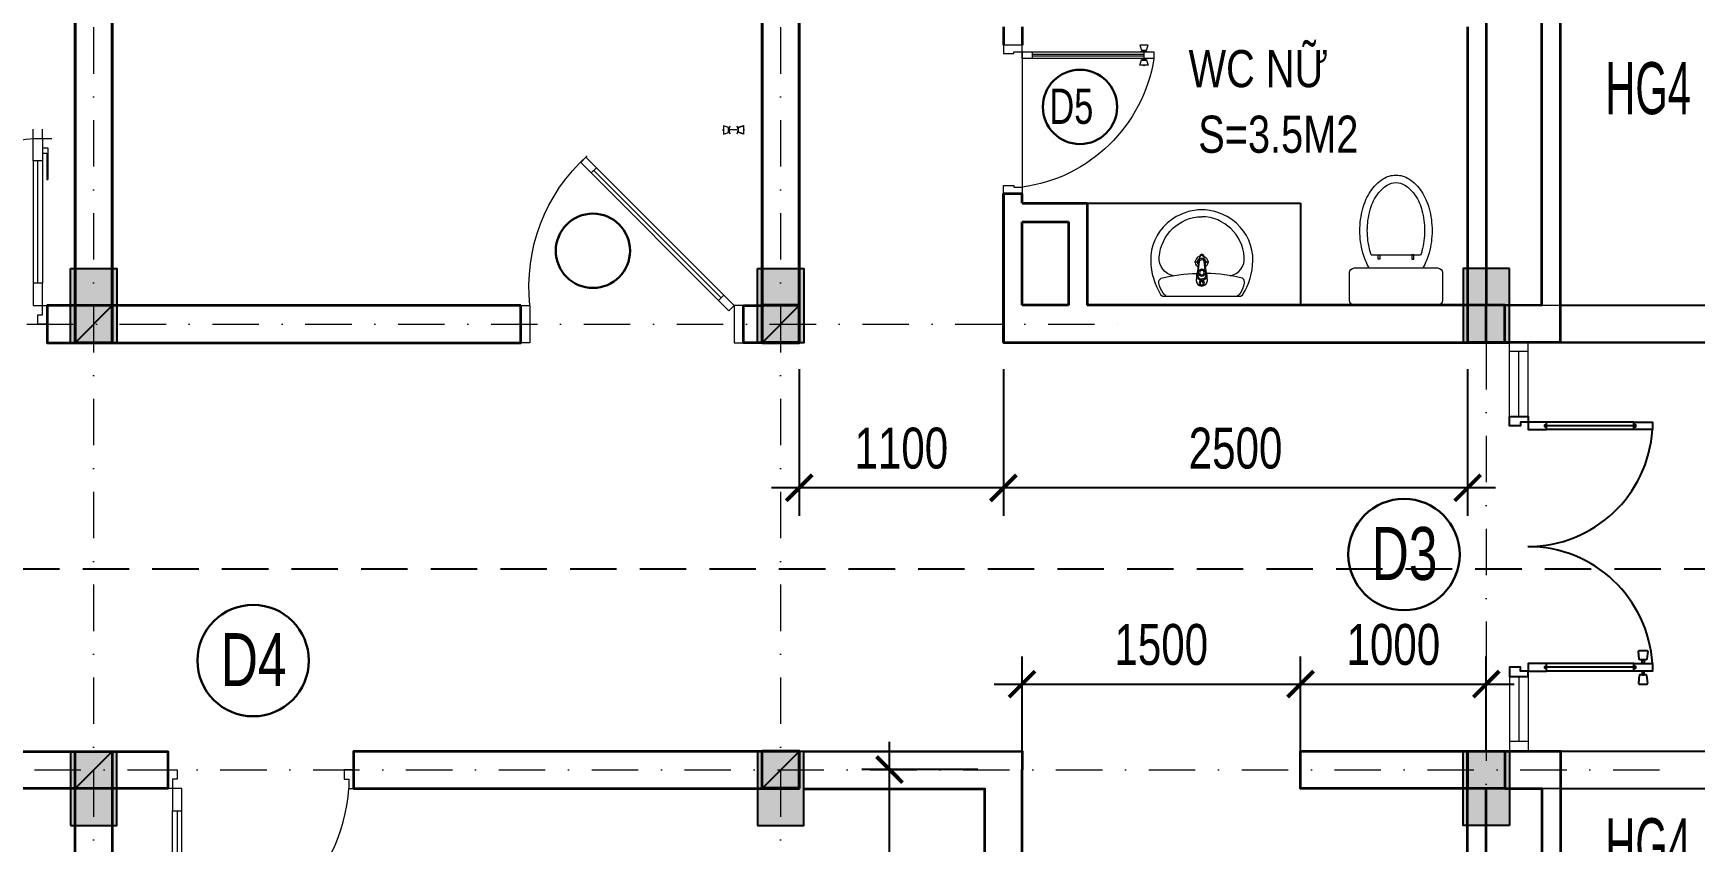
# Model space of a CAD drawing. Header units: millimetres. Extents: x -100655 to 42859, y -1392335 to 17856.
# Drawn here: x 29325 to 38273, y 5013 to 9366 of the extents above; entities that cross this region are included whole.
import ezdxf

# ---------------------------------------------------------------- set-up
doc = ezdxf.new("R2010")
doc.units = ezdxf.units.MM
doc.header["$MEASUREMENT"] = 0
doc.linetypes.add('DASHDOT', pattern=[1, 0.5, -0.25, 0, -0.25])
doc.linetypes.add('HIDDEN', pattern=[0.375, 0.25, -0.125])
for name, color, linetype, lineweight in [('0 LAYER', 7, 'Continuous', 20), ('32-CUA', 32, 'Continuous', 15), ('A-Door', 8, 'Continuous', 13), ('Chu thich-0.25', 21, 'Continuous', 35), ('Hatch Nhat-0.15', 8, 'Continuous', 9), ('kata_dim', 7, 'Continuous', 15), ('NET THAY', 7, 'Continuous', 20), ('NETMANH', 3, 'Continuous', 13), ('S3', 2, 'Continuous', 25), ('S5', 1, 'Continuous', 35), ('TRUC', 65, 'DASHDOT', 9), ('TUONG', 4, 'Continuous', 40), ('Vat lieu', 245, 'Continuous', 9)]:
    doc.layers.add(name, color=color, linetype=linetype, lineweight=lineweight)
for name, color, linetype in [('COT', 1, 'Continuous'), ('CUA-SO', 8, 'Continuous'), ('DA-ANNO-DIMS', 7, 'Continuous'), ('GHICHU', 7, 'Continuous'), ('hat', 7, 'Continuous'), ('Net-02', 8, 'Continuous'), ('NET03', 2, 'Continuous'), ('TBI', 3, 'Continuous')]:
    doc.layers.add(name, color=color, linetype=linetype)
doc.styles.add('CHU KT (APTIMA)', font='', dxfattribs={"width": 0.7})
doc.styles.add('VNI-A', font='', dxfattribs={"width": 0.8})
doc.styles.add('VNI-HELVE', font='', dxfattribs={"height": 200})
doc.styles.add('VNI-Helve-Condense', font='', dxfattribs={"width": 0.9, "height": 220})
doc.styles.get('CHU KT (APTIMA)').set_extended_font_data('VNI-Aptima')
doc.styles.get('VNI-A').set_extended_font_data('VNI-Avo')
doc.styles.get('VNI-HELVE').set_extended_font_data('VNI-Helve-Condense')
doc.styles.get('VNI-Helve-Condense').set_extended_font_data('VNI-Helve-Condense')
doc.dimstyles.new('Copy of D100', dxfattribs={"dimscale": 0, "dimtxt": 220, "dimasz": 140, "dimexe": 150, "dimexo": 0, "dimgap": 100, "dimtad": 1, "dimdec": 0, "dimzin": 0, "dimdsep": 46, "dimtxsty": 'VNI-Helve-Condense', "dimblk": 'ARCHTICK', "dimcen": 0.09, "dimdle": 150, "dimclrd": 35, "dimclre": 35, "dimclrt": 2, "dimadec": 0, "dimazin": 0, "dimtfac": 1, "dimtdec": 0, "dimtix": 1, "dimtmove": 2, "dimatfit": 3, "dimldrblk": 'ARCHTICK', "dimfxl": 1, "dimtolj": 1, "dimtzin": 0, "dimarcsym": 1})

# ---------------------------------------------------------------- blocks, each defined once
blk = doc.blocks.new('d3333')
for points in [[(323382.9, -1485546.7), (324181.9, -1484747.7), (324209.5, -1484776.7), (323411.2, -1485575)], [(323382.9, -1485746.7), (323332.9, -1485746.7), (323332.9, -1485546.7), (323382.9, -1485546.7)], [(324482.9, -1485746.7), (324532.9, -1485746.7), (324532.9, -1485546.7), (324482.9, -1485546.7)]]:
    blk.add_lwpolyline(points, close=True)
at = {"color": 8}
blk.add_lwpolyline([(324139.5, -1484818.4), (323453.7, -1485504.3)], dxfattribs=at)
for points in [[(324153.7, -1484832.5), (324125.4, -1484804.2)], [(323467.8, -1485518.4), (323439.5, -1485490.1)]]:
    blk.add_lwpolyline(points)
blk.add_arc((323544.4, -1485443.4), 944.2, 353.72146, 48.10589)
blk = doc.blocks.new('CuaDi 2c1400')
at = {"layer": 'CUA-SO'}
for p, q in [((30, 670), (30, 200)), ((50, 680), (50, 190)), ((70, 670), (70, 200)), ((1330, 670), (1330, 200)), ((1350, 680), (1350, 190)), ((1370, 670), (1370, 200)), ((0, 0), (0, 100)), ((1400, 0), (1400, 100))]:
    blk.add_line(p, q, dxfattribs=at)
for points in [[(45, 670), (30, 670), (30, 770), (70, 770), (70, 670), (55, 670), (55, 680), (45, 680), (45, 670)], [(1345, 670), (1330, 670), (1330, 770), (1370, 770), (1370, 670), (1355, 670), (1355, 680), (1345, 680), (1345, 670)], [(45, 200), (30, 200), (30, 100), (70, 100), (70, 200), (55, 200), (55, 190), (45, 190), (45, 200)], [(1345, 200), (1330, 200), (1330, 100), (1370, 100), (1370, 200), (1355, 200), (1355, 190), (1345, 190), (1345, 200)], [(30, 100), (30, 60), (50, 60), (50, 0), (0, 0), (0, 100), (30, 100)], [(1370, 100), (1370, 60), (1350, 60), (1350, 0), (1400, 0), (1400, 100), (1370, 100)]]:
    blk.add_lwpolyline(points, dxfattribs=at)
for points in [[(1305.1, 699.5), (1265.1, 695.5, -0.443716), (1259.6, 700.5), (1259.6, 739.5, -0.443716), (1265.1, 744.5), (1305.1, 740.5, -0.385314), (1309.6, 735.5), (1309.6, 704.5, -0.385314)], [(1394.9, 699.5), (1434.9, 695.5, 0.443716), (1440.4, 700.5), (1440.4, 739.5, 0.443716), (1434.9, 744.5), (1394.9, 740.5, 0.385314), (1390.4, 735.5), (1390.4, 704.5, 0.385314)]]:
    blk.add_lwpolyline(points, format="xyb", close=True, dxfattribs=at)
for points in [[(1330, 715), (1309.6, 715), (1309.6, 725), (1330, 725)], [(1370, 715), (1390.4, 715), (1390.4, 725), (1370, 725)]]:
    blk.add_lwpolyline(points, close=True, dxfattribs=at)
for centre, start, end in [((27.8, 99.1), 0.07431, 86.40091), ((1372.2, 99.1), 93.59909, 179.92569)]:
    blk.add_arc(centre, 672.2, start, end, dxfattribs=at)
blk = doc.blocks.new('_ArchTick')
at = {"color": 0, "linetype": 'ByBlock', "const_width": 0.15}
blk.add_lwpolyline([(-0.5, -0.5), (0.5, 0.5)], dxfattribs=at)
blk = doc.blocks.new('*D93')
at = {"layer": 'DEFPOINTS', "color": 0, "ltscale": 200, "transparency": 16777216}
for p in [(33450, 7558.3), (34550, 7557.5), (33450, 6919)]:
    blk.add_point(p, dxfattribs=at)
at = {"layer": 'kata_dim', "color": 35, "lineweight": -2, "ltscale": 200, "transparency": 16777216}
for p, q in [((33450, 7558.3), (33450, 6769)), ((34550, 7557.5), (34550, 6769)), ((34700, 6919), (33300, 6919))]:
    blk.add_line(p, q, dxfattribs=at)
at = {"layer": 'kata_dim', "color": 35, "lineweight": -2, "ltscale": 200, "transparency": 16777216, "xscale": 140, "yscale": 140, "zscale": 140, "rotation": 180}
blk.add_blockref('_ArchTick', (33450, 6919), dxfattribs=at)
at = {"layer": 'kata_dim', "color": 35, "lineweight": -2, "ltscale": 200, "transparency": 16777216, "xscale": 140, "yscale": 140, "zscale": 140}
blk.add_blockref('_ArchTick', (34550, 6919), dxfattribs=at)
at = {"layer": 'kata_dim', "color": 2, "ltscale": 200, "transparency": 16777216, "insert": (34000, 7131.3), "char_height": 220, "attachment_point": 5, "style": 'VNI-Helve-Condense'}
blk.add_mtext('\\A1;1100', dxfattribs=at)
blk = doc.blocks.new('*D94')
at = {"layer": 'DEFPOINTS', "color": 0, "ltscale": 200, "transparency": 16777216}
for p in [(34550, 7558.3), (37050, 7557.5), (34550, 6919)]:
    blk.add_point(p, dxfattribs=at)
at = {"layer": 'kata_dim', "color": 35, "lineweight": -2, "ltscale": 200, "transparency": 16777216}
for p, q in [((34550, 7558.3), (34550, 6769)), ((37050, 7557.5), (37050, 6769)), ((37200, 6919), (34400, 6919))]:
    blk.add_line(p, q, dxfattribs=at)
at = {"layer": 'kata_dim', "color": 35, "lineweight": -2, "ltscale": 200, "transparency": 16777216, "xscale": 140, "yscale": 140, "zscale": 140, "rotation": 180}
blk.add_blockref('_ArchTick', (34550, 6919), dxfattribs=at)
at = {"layer": 'kata_dim', "color": 35, "lineweight": -2, "ltscale": 200, "transparency": 16777216, "xscale": 140, "yscale": 140, "zscale": 140}
blk.add_blockref('_ArchTick', (37050, 6919), dxfattribs=at)
at = {"layer": 'kata_dim', "color": 2, "ltscale": 200, "transparency": 16777216, "insert": (35800, 7131.3), "char_height": 220, "attachment_point": 5, "style": 'VNI-Helve-Condense'}
blk.add_mtext('\\A1;2500', dxfattribs=at)
blk = doc.blocks.new('mb-boncau1')
at = {"layer": 'Vat lieu', "linetype": 'Continuous'}
for p, q in [((225, 0), (-225, 0)), ((-250, -25), (-250, -175)), ((250, -175), (250, -25)), ((-225, -200), (225, -200)), ((-86.4, -247.6), (-96.2, -247.6)), ((-96.2, -247.6), (-96.2, -270.1)), ((-86.4, -270.1), (-86.4, -247.6)), ((86.2, -247.6), (95.9, -247.6)), ((86.2, -270.1), (86.2, -247.6)), ((95.9, -247.6), (95.9, -270.1)), ((-132.9, -270), (132.9, -270)), ((-96.2, -270.1), (-86.4, -270.1)), ((95.9, -270.1), (86.2, -270.1))]:
    blk.add_line(p, q, dxfattribs=at)
for centre, radius, start, end in [((-225, -25), 25, 90, 180), ((225, -25), 25, 0, 90), ((-225, -175), 25, 180, 270), ((225, -175), 25, 270, 0), ((133.8, -366.1), 323.5, 149.09657, 164.92686), ((-133.8, -366.1), 323.5, 15.07314, 30.90343), ((263.7, -401.1), 458.1, 164.92686, 180), ((263.7, -401.1), 418.1, 164.92686, 180), ((133.8, -366.1), 283.5, 160.17598, 164.92686), ((-133.8, -366.1), 283.5, 15.07314, 19.82402), ((-263.7, -401.1), 418.1, 0, 15.07314), ((-263.7, -401.1), 458.1, 0, 15.07314), ((263.7, -401.1), 458.1, 180, 195.07314), ((263.7, -401.1), 418.1, 180, 195.07314), ((-263.7, -401.1), 418.1, 344.92686, 0), ((-263.7, -401.1), 458.1, 344.92686, 0), ((133.8, -436.1), 323.5, 195.07314, 213.03155), ((133.8, -436.1), 283.5, 195.07314, 213.03155), ((-133.8, -436.1), 283.5, 326.96845, 344.92686), ((-133.8, -436.1), 323.5, 326.96845, 344.92686), ((51.7, -489.5), 225.5, 213.03155, 237.50023), ((51.7, -489.5), 185.5, 213.03155, 237.50023), ((-51.7, -489.5), 185.5, 302.49977, 326.96845), ((-51.7, -489.5), 225.5, 302.49977, 326.96845), ((0, -570.7), 129.3, 237.50023, 270), ((0, -570.7), 89.3, 237.50023, 270), ((0, -570.7), 89.3, 270, 302.49977), ((0, -570.7), 129.3, 270, 302.49977)]:
    blk.add_arc(centre, radius, start, end, dxfattribs=at)
blk = doc.blocks.new('TF0995P')
at = {"layer": 'Vat lieu'}
for p, q in [((-0.039, -0.1831), (-0.0165, -0.1831)), ((0.0172, -0.1831), (0.0378, -0.1831))]:
    blk.add_line(p, q, dxfattribs=at)
blk.add_lwpolyline([(0, 0), (0.2108, 0), (0.2216, -0.0082, -0.132514), (0.2752, -0.1894, -0.220557), (0.1872, -0.3916, -0.106796), (0.081, -0.4514, -0.073183), (0, -0.464, -0.073183), (-0.081, -0.4514, -0.106796), (-0.1872, -0.3916, -0.220557), (-0.2752, -0.1894, -0.132514), (-0.2216, -0.0082), (-0.2108, 0)], format="xyb", close=True, dxfattribs=at)
for points in [[(-0.1917, -0.0036, 0.205194), (-0.208, -0.0145, 0.09486), (-0.2307, -0.0698, 0.321316), (-0.2189, -0.0961, 0.050737), (-0.0255, -0.1219, 13.255667)], [(-0.0117, -0.2073), (-0.0137, -0.1953, -0.090943), (-0.0157, -0.189), (-0.0217, -0.1474), (-0.0267, -0.1144), (-0.0298, -0.083, -0.413838), (0.0003, -0.0535, -0.413838), (0.0305, -0.083), (0.0273, -0.1144), (0.0223, -0.1474), (0.0163, -0.189, -0.090943), (0.0143, -0.1953), (0.0123, -0.2073, -0.482882)], [(0.0273, -0.1144, 0.462811), (0.0003, -0.0834, 0.462811), (-0.0267, -0.1144)], [(0.1917, -0.0036, -0.205194), (0.208, -0.0145, -0.09486), (0.2307, -0.0698, -0.321316), (0.2189, -0.0961, -0.050572), (0.0262, -0.1219, -13.255667)], [(-0.1522, -0.1095, 0.396389), (-0.2289, -0.2094, 0.390675), (0, -0.427, 1.709543)], [(-0.0217, -0.1124, -0.414214), (0.0003, -0.0914, -0.685598)], [(-0.0217, -0.1124), (-0.0117, -0.186, 0.389882), (0.0003, -0.196, 1.391857)], [(0.1522, -0.1095, -0.396389), (0.2289, -0.2094, -0.390675), (0, -0.427, -1.709543)], [(0.0223, -0.1124, 0.414214), (0.0003, -0.0914, 0.685598)], [(0.0223, -0.1124), (0.0123, -0.186, -0.389882), (0.0003, -0.196, -1.391857)], [(-0.0137, -0.1953, 0.245866), (0.0003, -0.205, 0.245866), (0.0143, -0.1953)], [(0.0123, -0.2073, -0.389882), (0.0003, -0.2173, -0.230616), (-0.009, -0.2133, -0.146126), (-0.0117, -0.2073)], [(0.0123, -0.2073), (0.0113, -0.2148, -0.409667), (0.0003, -0.2248, -0.409667), (-0.0107, -0.2148), (-0.0117, -0.2073)]]:
    blk.add_lwpolyline(points, format="xyb", dxfattribs=at)
for centre, radius in [((0.0003, -0.0689), 0.0143), ((0.0003, -0.0689), 0.0089), ((0.0003, -0.1254), 0.019), ((0.0003, -0.1254), 0.012)]:
    blk.add_circle(centre, radius, dxfattribs=at)
for radius, start, end in [(0.0329, 126.91451, 252.00147), (0.0227, 142.14028, 238.44165), (0.0329, 291.53377, 49.44942), (0.0227, 307.85846, 31.18985)]:
    blk.add_arc((-0.0006, -0.1831), radius, start, end, dxfattribs=at)
blk = doc.blocks.new('*D98')
at = {"layer": 'DA-ANNO-DIMS', "color": 35, "linetype": 'ByBlock', "lineweight": -2, "transparency": 16777216}
blk.add_line((33936.5, 3351.7), (33936.5, 5551.7), dxfattribs=at)
at = {"layer": 'DA-ANNO-DIMS', "color": 35, "lineweight": -2, "transparency": 16777216}
for p, q in [((34412.5, 5401.7), (33786.5, 5401.7)), ((34412.5, 3501.7), (33786.5, 3501.7))]:
    blk.add_line(p, q, dxfattribs=at)
at = {"layer": 'DEFPOINTS', "color": 0, "linetype": 'ByBlock', "transparency": 16777216}
for p in [(33936.5, 5401.7), (34412.5, 5401.7), (34412.5, 3501.7)]:
    blk.add_point(p, dxfattribs=at)
at = {"layer": 'DA-ANNO-DIMS', "color": 35, "linetype": 'ByBlock', "lineweight": -2, "transparency": 16777216, "xscale": 140, "yscale": 140, "zscale": 140}
for p, rotation in [((33936.5, 5401.7), 90), ((33936.5, 3501.7), 270)]:
    blk.add_blockref('_ArchTick', p, dxfattribs=dict(at, rotation=rotation))
at = {"layer": 'DA-ANNO-DIMS', "color": 2, "linetype": 'ByBlock', "transparency": 16777216, "insert": (33724.2, 4451.7), "char_height": 220, "attachment_point": 5, "rotation": 90, "style": 'VNI-Helve-Condense'}
blk.add_mtext('\\A1;1900', dxfattribs=at)
blk = doc.blocks.new('*D99')
at = {"layer": 'DEFPOINTS', "color": 0, "ltscale": 200, "transparency": 16777216}
for p in [(37150, 5861.7), (36150, 5501.3), (37150, 5500.9)]:
    blk.add_point(p, dxfattribs=at)
at = {"layer": 'kata_dim', "color": 35, "lineweight": -2, "ltscale": 200, "transparency": 16777216}
for p, q in [((36150, 5501.3), (36150, 6011.7)), ((37150, 5500.9), (37150, 6011.7)), ((36000, 5861.7), (37300, 5861.7))]:
    blk.add_line(p, q, dxfattribs=at)
at = {"layer": 'kata_dim', "color": 35, "lineweight": -2, "ltscale": 200, "transparency": 16777216, "xscale": 140, "yscale": 140, "zscale": 140, "rotation": 180}
blk.add_blockref('_ArchTick', (36150, 5861.7), dxfattribs=at)
at = {"layer": 'kata_dim', "color": 35, "lineweight": -2, "ltscale": 200, "transparency": 16777216, "xscale": 140, "yscale": 140, "zscale": 140}
blk.add_blockref('_ArchTick', (37150, 5861.7), dxfattribs=at)
at = {"layer": 'kata_dim', "color": 2, "ltscale": 200, "transparency": 16777216, "insert": (36650, 6074.1), "char_height": 220, "attachment_point": 5, "style": 'VNI-Helve-Condense'}
blk.add_mtext('\\A1;1000', dxfattribs=at)
blk = doc.blocks.new('*D100')
at = {"layer": 'DEFPOINTS', "color": 0, "ltscale": 200, "transparency": 16777216}
for p in [(36150, 5861.7), (34650, 5501.3), (36150, 5501.3)]:
    blk.add_point(p, dxfattribs=at)
at = {"layer": 'kata_dim', "color": 35, "lineweight": -2, "ltscale": 200, "transparency": 16777216}
for p, q in [((34650, 5501.3), (34650, 6011.7)), ((36150, 5501.3), (36150, 6011.7)), ((34500, 5861.7), (36300, 5861.7))]:
    blk.add_line(p, q, dxfattribs=at)
at = {"layer": 'kata_dim', "color": 35, "lineweight": -2, "ltscale": 200, "transparency": 16777216, "xscale": 140, "yscale": 140, "zscale": 140, "rotation": 180}
blk.add_blockref('_ArchTick', (34650, 5861.7), dxfattribs=at)
at = {"layer": 'kata_dim', "color": 35, "lineweight": -2, "ltscale": 200, "transparency": 16777216, "xscale": 140, "yscale": 140, "zscale": 140}
blk.add_blockref('_ArchTick', (36150, 5861.7), dxfattribs=at)
at = {"layer": 'kata_dim', "color": 2, "ltscale": 200, "transparency": 16777216, "insert": (35400, 6074.1), "char_height": 220, "attachment_point": 5, "style": 'VNI-Helve-Condense'}
blk.add_mtext('\\A1;1500', dxfattribs=at)
blk = doc.blocks.new('C1000')
at = {"layer": '32-CUA', "lineweight": 0}
for p, q in [((74112.402, -17359.206), (74111.902, -17359.206)), ((74112.402, -17359.206), (74112.402, -17358.706)), ((74112.402, -17359.206), (74112.402, -17360.406)), ((74112.902, -17359.206), (74112.402, -17359.206)), ((74112.902, -17359.206), (74112.902, -17358.706)), ((74112.902, -17360.406), (74112.902, -17359.206)), ((74112.119, -17359.715), (74112.119, -17361.411)), ((74112.402, -17359.715), (74112.119, -17359.715)), ((74112.176, -17359.998), (74112.176, -17361.411)), ((74112.402, -17359.998), (74112.176, -17359.998)), ((74112.402, -17359.715), (74112.402, -17359.998)), ((74112.402, -17360.177), (74112.402, -17367.006)), ((74112.402, -17360.406), (74112.902, -17360.406)), ((74112.652, -17367.006), (74112.652, -17360.406)), ((74112.902, -17360.406), (74112.902, -17367.006)), ((74112.176, -17361.411), (74112.119, -17361.411)), ((74112.402, -17368.206), (74112.402, -17367.006)), ((74112.402, -17367.006), (74112.902, -17367.006)), ((74112.902, -17367.006), (74112.902, -17368.206)), ((74112.152, -17368.206), (74112.152, -17369.206)), ((74112.402, -17368.206), (74112.152, -17368.206)), ((74112.402, -17368.706), (74112.402, -17368.206)), ((74112.902, -17368.206), (74112.402, -17368.206)), ((74121.902, -17368.206), (74122.152, -17368.206)), ((74121.902, -17368.706), (74121.902, -17368.206)), ((74122.152, -17368.206), (74122.152, -17369.206)), ((74112.652, -17368.706), (74112.402, -17368.706)), ((74112.652, -17369.206), (74112.652, -17368.706)), ((74121.652, -17368.706), (74121.902, -17368.706)), ((74121.652, -17369.206), (74121.652, -17368.706)), ((74112.152, -17369.206), (74112.652, -17369.206)), ((74122.152, -17369.206), (74121.652, -17369.206))]:
    blk.add_line(p, q, dxfattribs=at)
at = {"layer": '32-CUA', "lineweight": 0, "extrusion": (0, 0, -1)}
blk.add_ellipse((74113.018, -17368.07), major_axis=(-6.718, 6.364), ratio=0.918583, start_param=0.785398, end_param=2.356194, dxfattribs=at)
blk = doc.blocks.new('cot1-2')
at = {"layer": 'COT', "ltscale": 2}
blk.add_hatch(color=256, dxfattribs=at).paths.add_polyline_path([(-1, -1), (1, -1), (1, 1), (-1, 1)])
blk.add_lwpolyline([(-1, -1), (1, -1), (1, 1), (-1, 1)], close=True, dxfattribs=at)
at = {"layer": 'COT', "ltscale": 2, "flags": 128}
blk.add_lwpolyline([(-1, -1), (1, 1)], dxfattribs=at)

msp = doc.modelspace()

# ---------------------------------------------------------------- hatches: boundary and pattern name
at = {"layer": 'hat', "ltscale": 200}
h = msp.add_hatch(color=256, dxfattribs=at)
h.dxf.hatch_style = 1
h.paths.add_polyline_path([(29550, 7900.9), (29750, 7900.9), (29750, 7700.9), (29550, 7700.9)])
h = msp.add_hatch(color=256, dxfattribs=at)
h.dxf.hatch_style = 1
h.paths.add_polyline_path([(33250, 7902.6), (33450, 7902.6), (33450, 7702.6), (33250, 7702.6)])
h = msp.add_hatch(color=256, dxfattribs=at)
h.dxf.hatch_style = 1
h.paths.add_polyline_path([(33250, 7900.9), (33450, 7900.9), (33450, 7700.9), (33250, 7700.9)])
h = msp.add_hatch(color=256, dxfattribs=at)
h.dxf.hatch_style = 1
h.paths.add_polyline_path([(37050, 7902.6), (37250, 7902.6), (37250, 7702.6), (37050, 7702.6)])
h = msp.add_hatch(color=256, dxfattribs=at)
h.dxf.hatch_style = 1
h.paths.add_polyline_path([(37050, 7902.6), (37250, 7902.6), (37250, 7702.6), (37050, 7702.6)])
h = msp.add_hatch(color=256, dxfattribs=at)
h.dxf.hatch_style = 1
h.paths.add_polyline_path([(37050, 7902.6), (37250, 7902.6), (37250, 7702.6), (37050, 7702.6)])
h = msp.add_hatch(color=6, dxfattribs=at)
h.dxf.hatch_style = 1
h.paths.add_polyline_path([(33450, 5502.6), (33250, 5502.6), (33250, 5302.6), (33450, 5302.6)])
h = msp.add_hatch(color=256, dxfattribs=at)
h.dxf.hatch_style = 1
h.paths.add_polyline_path([(37050, 5300.9), (37250, 5300.9), (37250, 5500.9), (37050, 5500.9)])
h = msp.add_hatch(color=256, dxfattribs=at)
h.dxf.hatch_style = 1
h.paths.add_polyline_path([(37050, 5300.9), (37250, 5300.9), (37250, 5500.9), (37050, 5500.9)])
h = msp.add_hatch(color=256, dxfattribs=at)
h.dxf.hatch_style = 1
h.paths.add_polyline_path([(37050, 5300.9), (37250, 5300.9), (37250, 5500.9), (37050, 5500.9)])
h = msp.add_hatch(color=256, dxfattribs=at)
h.dxf.hatch_style = 1
h.paths.add_polyline_path([(37050, 5300.9), (37250, 5300.9), (37250, 5500.9), (37050, 5500.9)])
at = {"layer": 'Hatch Nhat-0.15'}
h = msp.add_hatch(color=256, dxfattribs=at)
h.dxf.hatch_style = 1
h.paths.add_polyline_path([(29625, 8099), (29525, 8099), (29525, 7799.1), (29625, 7799.1)])
h.paths.add_polyline_path([(29775, 8099), (29625, 8099), (29625, 7799.1), (29775, 7799.1)])
h.paths.add_polyline_path([(29775, 7799.1), (29625, 7799.1), (29625, 7699), (29775, 7699)])
h.paths.add_polyline_path([(29625, 7799.1), (29525, 7799.1), (29525, 7699), (29625, 7699)])
h = msp.add_hatch(color=256, dxfattribs=at)
h.dxf.hatch_style = 1
h.paths.add_polyline_path([(33325, 8099), (33225, 8099), (33225, 7799.1), (33325, 7799.1)])
h.paths.add_polyline_path([(33475, 8099), (33325, 8099), (33325, 7799.1), (33475, 7799.1)])
h.paths.add_polyline_path([(33475, 7799.1), (33325, 7799.1), (33325, 7699), (33475, 7699)])
h.paths.add_polyline_path([(33325, 7799.1), (33225, 7799.1), (33225, 7699), (33325, 7699)])
h = msp.add_hatch(color=256, dxfattribs=at)
h.dxf.hatch_style = 1
h.paths.add_polyline_path([(37175, 8099), (37275, 8099), (37275, 7799.1), (37175, 7799.1)])
h.paths.add_polyline_path([(37025, 8099), (37175, 8099), (37175, 7799.1), (37025, 7799.1)])
h.paths.add_polyline_path([(37025, 7799.1), (37175, 7799.1), (37175, 7699), (37025, 7699)])
h.paths.add_polyline_path([(37175, 7799.1), (37275, 7799.1), (37275, 7699), (37175, 7699)])
h = msp.add_hatch(color=256, dxfattribs=at)
h.dxf.hatch_style = 1
h.paths.add_polyline_path([(29625, 5100.1), (29525, 5100.1), (29525, 5400), (29625, 5400)])
h.paths.add_polyline_path([(29775, 5100.1), (29625, 5100.1), (29625, 5400), (29775, 5400)])
h.paths.add_polyline_path([(29775, 5400), (29625, 5400), (29625, 5500.1), (29775, 5500.1)])
h.paths.add_polyline_path([(29625, 5400), (29525, 5400), (29525, 5500.1), (29625, 5500.1)])
h = msp.add_hatch(color=256, dxfattribs=at)
h.dxf.hatch_style = 1
h.paths.add_polyline_path([(33325, 5100.1), (33225, 5100.1), (33225, 5400), (33325, 5400)])
h.paths.add_polyline_path([(33475, 5100.1), (33325, 5100.1), (33325, 5400), (33475, 5400)])
h.paths.add_polyline_path([(33475, 5400), (33325, 5400), (33325, 5500.1), (33475, 5500.1)])
h.paths.add_polyline_path([(33325, 5400), (33225, 5400), (33225, 5500.1), (33325, 5500.1)])
h = msp.add_hatch(color=256, dxfattribs=at)
h.dxf.hatch_style = 1
h.paths.add_polyline_path([(37175, 5100.1), (37275, 5100.1), (37275, 5400), (37175, 5400)])
h.paths.add_polyline_path([(37025, 5100.1), (37175, 5100.1), (37175, 5400), (37025, 5400)])
h.paths.add_polyline_path([(37025, 5400), (37175, 5400), (37175, 5500.1), (37025, 5500.1)])
h.paths.add_polyline_path([(37175, 5400), (37275, 5400), (37275, 5500.1), (37175, 5500.1)])

# ---------------------------------------------------------------- linework, layer by layer
at = {"layer": 'A-Door'}
for p, q in [((34650, 9301.7), (34550, 9301.7)), ((34650, 9301.7), (34550, 9301.7)), ((37375, 7702.6), (37275, 7702.6)), ((37275, 7302.6), (37275, 7702.6)), ((37375, 7302.6), (37375, 7702.6)), ((37375, 7652.6), (37275, 7652.6)), ((37325, 7302.6), (37325, 7652.6)), ((37275, 5902.6), (37275, 5502.6)), ((37325, 5902.6), (37325, 5552.6)), ((37375, 5902.6), (37375, 5502.6)), ((37375, 5552.6), (37275, 5552.6)), ((37375, 5502.6), (37275, 5502.6))]:
    msp.add_line(p, q, dxfattribs=at)
at = {"layer": 'A-Door', "extrusion": (1e-16, -6.73556e-32, -1)}
for p, q in [((34650, 9265.8), (34650, 8537.6)), ((34650, 9265.8), (34650, 8537.6)), ((34703.8, 9265.8), (34703.8, 9229.9)), ((34703.8, 9265.8), (34703.8, 9229.9)), ((35306.4, 9252.4), (34703.8, 9252.4)), ((35306.4, 9252.4), (34703.8, 9252.4)), ((35306.4, 9243.4), (34703.8, 9243.4)), ((35306.4, 9243.4), (34703.8, 9243.4)), ((35306.4, 9265.8), (35306.4, 9229.9)), ((35306.4, 9265.8), (35306.4, 9229.9))]:
    msp.add_line(p, q, dxfattribs=at)
at = {"layer": 'A-Door', "extrusion": (-6.12323e-32, 1e-16, -1)}
msp.add_line((33114.1, 8845.5), (33078.2, 8845.5), dxfattribs=at)
at = {"layer": 'A-Door', "extrusion": (1e-16, -6.73556e-32, -1)}
for points in [[(-34650, 9301.7), (-34550, 9301.7), (-34550, 9256.9), (-34605.1, 9256.9), (-34605.1, 9265.8), (-34650, 9265.8)], [(-34650, 9301.7), (-34550, 9301.7), (-34550, 9256.9), (-34605.1, 9256.9), (-34605.1, 9265.8), (-34650, 9265.8)], [(-34650, 9265.8), (-35360.2, 9265.8), (-35360.2, 9229.9), (-34650, 9229.9)], [(-34650, 9265.8), (-35360.2, 9265.8), (-35360.2, 9229.9), (-34650, 9229.9)], [(-35292.9, 9274.8), (-35319.8, 9274.8), (-35328.8, 9301.7), (-35283.9, 9301.7)], [(-35292.9, 9274.8), (-35319.8, 9274.8), (-35328.8, 9301.7), (-35283.9, 9301.7)], [(-35292.9, 9221), (-35319.8, 9221), (-35328.8, 9194), (-35283.9, 9194)], [(-35292.9, 9221), (-35319.8, 9221), (-35328.8, 9194), (-35283.9, 9194)], [(-34650, 8501.7), (-34550, 8501.7), (-34550, 8546.6), (-34605.1, 8546.6), (-34605.1, 8537.6), (-34650, 8537.6)], [(-34650, 8501.7), (-34550, 8501.7), (-34550, 8546.6), (-34605.1, 8546.6), (-34605.1, 8537.6), (-34650, 8537.6)]]:
    msp.add_lwpolyline(points, close=True, dxfattribs=at)
for points in [[(-35297.4, 9269.6), (-35297.4, 9274.8)], [(-35297.4, 9269.6), (-35297.4, 9274.8)], [(-35297.4, 9226.2), (-35297.4, 9221)], [(-35297.4, 9226.2), (-35297.4, 9221)], [(-35315.3, 9269.6), (-35315.3, 9274.8)], [(-35315.3, 9269.6), (-35315.3, 9274.8)], [(-35315.3, 9226.2), (-35315.3, 9221)], [(-35315.3, 9226.2), (-35315.3, 9221)]]:
    msp.add_lwpolyline(points, dxfattribs=at)
at = {"layer": 'A-Door', "extrusion": (-6.12323e-32, 1e-16, -1)}
for points in [[(-33069.2, 8832), (-33069.2, 8859), (-33042.3, 8867.9), (-33042.3, 8823.1)], [(-33123.1, 8833.8), (-33123.1, 8860.7), (-33150, 8869.7), (-33150, 8824.8)], [(-33123.1, 8832), (-33123.1, 8859), (-33150, 8867.9), (-33150, 8823.1)]]:
    msp.add_lwpolyline(points, close=True, dxfattribs=at)
for points in [[(-33074.4, 8854.5), (-33069.2, 8854.5)], [(-33074.4, 8836.5), (-33069.2, 8836.5)], [(-33117.9, 8856.2), (-33123.1, 8856.2)], [(-33117.9, 8854.5), (-33123.1, 8854.5)], [(-33117.9, 8838.3), (-33123.1, 8838.3)], [(-33117.9, 8836.5), (-33123.1, 8836.5)]]:
    msp.add_lwpolyline(points, dxfattribs=at)
at = {"layer": 'A-Door', "extrusion": (1e-16, -6.73556e-32, -1)}
for centre, radius, start, end in [((-34540, 9360.9), 830.6, 189.0716, 262.39062), ((-34540, 9360.9), 830.6, 189.0716, 262.39062), ((-35306.4, 9212), 58.3, 67.38013, 112.61987), ((-35306.4, 9212), 58.3, 67.38013, 112.61987), ((-35306.4, 9283.8), 58.3, 247.38013, 292.61987), ((-35306.4, 9283.8), 58.3, 247.38013, 292.61987), ((-35306.4, 9298.4), 5.61, 36.8699, 143.1301), ((-35306.4, 9298.4), 5.61, 36.8699, 143.1301), ((-35306.4, 9197.4), 5.61, 216.8699, 323.1301), ((-35306.4, 9197.4), 5.61, 216.8699, 323.1301)]:
    msp.add_arc(centre, radius, start, end, dxfattribs=at)
at = {"layer": 'A-Door', "extrusion": (-6.12323e-32, 1e-16, -1)}
for centre, radius, start, end in [((-33132, 8845.5), 58.3, 337.38014, 22.61986), ((-33060.2, 8845.5), 58.3, 157.38014, 202.61986), ((-33045.7, 8845.5), 5.61, 306.8699, 53.1301), ((-33146.6, 8847.2), 5.61, 126.8699, 233.1301), ((-33146.6, 8845.5), 5.61, 126.8699, 233.1301)]:
    msp.add_arc(centre, radius, start, end, dxfattribs=at)
at = {"layer": 'CUA-SO', "linetype": 'ByBlock'}
for p, q in [((37550, 7902.6), (39700, 7902.6)), ((37550, 7702.6), (39700, 7702.6)), ((37550, 5500.9), (39700, 5500.9)), ((37550, 5300.9), (39700, 5300.9))]:
    msp.add_line(p, q, dxfattribs=at)
at = {"layer": 'NET THAY'}
msp.add_line((37250, 5300), (39550, 5300), dxfattribs=at)
for points in [[(39550, 7900), (37250, 7900), (37250, 7700), (39550, 7700)], [(39550, 5300), (37250, 5300), (37250, 5500), (39550, 5500)]]:
    msp.add_lwpolyline(points, close=True, dxfattribs=at)
at = {"layer": 'NET THAY', "color": 26, "lineweight": 30}
for centre, radius in [((34962, 8969.7), 200), ((32339, 8195.1), 200), ((36707.2, 6559.8), 299.9), ((30508.9, 5988.6), 299.9)]:
    msp.add_circle(centre, radius, dxfattribs=at)
at = {"layer": 'Net-02'}
for p, q in [((35000, 8451.7), (36150, 8451.7)), ((36150, 8451.7), (36150, 7902.6))]:
    msp.add_line(p, q, dxfattribs=at)
at = {"layer": 'NET03', "linetype": 'HIDDEN', "ltscale": 1000}
msp.add_line((41466, 6480.8), (-4271, 6480.8), dxfattribs=at)
at = {"layer": 'S3'}
for points in [[(29525, 8099), (29775, 8099), (29775, 7699), (29525, 7699)], [(33225, 8099), (33475, 8099), (33475, 7699), (33225, 7699)], [(37275, 8099), (37025, 8099), (37025, 7699), (37275, 7699)], [(29525, 5100.1), (29775, 5100.1), (29775, 5500.1), (29525, 5500.1)], [(33225, 5100.1), (33475, 5100.1), (33475, 5500.1), (33225, 5500.1)], [(37275, 5100.1), (37025, 5100.1), (37025, 5500.1), (37275, 5500.1)]]:
    msp.add_lwpolyline(points, close=True, dxfattribs=at)
at = {"layer": 'S5', "ltscale": 200}
for p, q in [((29750, 14800), (29750, 7900.9)), ((33250, 14800), (33250, 7900.9)), ((33450, 14800), (33450, 7900.9)), ((29550, 13700), (29550, 7900.9)), ((34550, 9401.7), (34550, 9301.7)), ((34650, 9401.7), (34650, 9301.7)), ((34550, 7702.6), (34550, 8501.7)), ((34650, 8451.7), (35000, 8451.7)), ((35000, 8451.7), (35000, 7902.6)), ((34650, 8351.7), (34900, 8351.7)), ((34900, 8351.7), (34900, 7902.6)), ((34650, 3501.7), (34650, 5401.7)), ((34450, 101.7), (34450, 5302.2))]:
    msp.add_line(p, q, dxfattribs=at)
for points in [[(37150, 7702.6), (37550, 7702.6), (37550, 10501.7), (37150, 10501.7), (37050, 10501.7), (37050, 9501.7)], [(37250, 7903.5), (37450, 7902.6), (37450, 10401.7), (37150, 10401.7), (37150, 7902.6)], [(37050, 9401.7), (37050, 7902.6)], [(34650, 8451.7), (34650, 8501.7), (34550, 8501.7), (34550, 7902.6)], [(34650, 7902.6), (34650, 8351.7)], [(34550, 7902.6), (34550, 7902.6), (34550, 7701.7), (37150, 7701.7), (37150, 7902.6), (35000, 7902.6)], [(34900, 7902.6), (34650, 7902.6)], [(33475, 5499.1), (34650, 5501.3), (34650, 5400)], [(37150, 5500.9), (37550, 5500.9), (37550, 2701.7), (37150, 2701.7), (37050, 2701.7), (37050, 5300.9)], [(33475, 5299.1), (34450, 5299.1)], [(37250, 5300), (37450, 5300.9), (37450, 2801.7), (37150, 2801.7), (37150, 5300.9)]]:
    msp.add_lwpolyline(points, dxfattribs=at)
for points in [[(29750, 7900), (29400, 7900), (29400, 7700), (29750, 7700)], [(29750, 7900.9), (29550, 7900.9), (29550, 7700.9), (29750, 7700.9)], [(31950, 7900), (29550, 7900), (29550, 7700), (31950, 7700)], [(33150, 7900), (33250, 7900), (33250, 7700), (33150, 7700)], [(33450, 7902.6), (33250, 7902.6), (33250, 7702.6), (33450, 7702.6)], [(33450, 7900.9), (33250, 7900.9), (33250, 7700.9), (33450, 7700.9)], [(37250, 7902.6), (37050, 7902.6), (37050, 7702.6), (37250, 7702.6)], [(37250, 7902.6), (37050, 7902.6), (37050, 7702.6), (37250, 7702.6)], [(37250, 7902.6), (37050, 7902.6), (37050, 7702.6), (37250, 7702.6)], [(23650, 5500), (30050, 5500), (30050, 5300), (23650, 5300)], [(29550, 5500), (29750, 5500), (29750, -100), (29550, -100)], [(31050, 5300), (33450, 5300), (33450, 5500), (31050, 5500)], [(36150, 5501.3), (37050, 5501.3), (37050, 5300.9), (36150, 5300.9)], [(37250, 5300.9), (37050, 5300.9), (37050, 5500.9), (37250, 5500.9)], [(37250, 5300.9), (37050, 5300.9), (37050, 5500.9), (37250, 5500.9)], [(37250, 5300.9), (37050, 5300.9), (37050, 5500.9), (37250, 5500.9)], [(37250, 5300.9), (37050, 5300.9), (37050, 5500.9), (37250, 5500.9)]]:
    msp.add_lwpolyline(points, close=True, dxfattribs=at)
at = {"layer": 'S5', "color": 6, "ltscale": 200}
msp.add_lwpolyline([(33250, 5502.6), (33450, 5502.6), (33450, 5302.6), (33250, 5302.6)], close=True, dxfattribs=at)
at = {"layer": 'TRUC', "ltscale": 500}
for p, q in [((29650, 15900), (29650, -1300)), ((33350, 15900), (33350, -1300)), ((37150, 14200), (37150, -1300)), ((-5717.4, 7800), (35250, 7800)), ((-5675.2, 5400), (38150, 5400))]:
    msp.add_line(p, q, dxfattribs=at)
at = {"layer": 'TUONG', "ltscale": 2}
for points in [[(29550, 13300), (29750, 13300), (29750, 7700), (29550, 7700)], [(33250, 13300), (33450, 13300), (33450, 7700), (33250, 7700)]]:
    msp.add_lwpolyline(points, close=True, dxfattribs=at)

# ---------------------------------------------------------------- block references
at = {"xscale": -1000, "yscale": 1000, "zscale": 1000, "rotation": 180}
msp.add_blockref('TF0995P', (35618, 7951.7), dxfattribs=at)
at = {"layer": '0 LAYER', "xscale": -1, "rotation": 180}
msp.add_blockref('mb-boncau1', (36664, 7902.6), dxfattribs=at)
at = {"layer": '32-CUA', "xscale": -100, "yscale": 100, "zscale": 100}
msp.add_blockref('C1000', (7440615.2, 1744720.6), dxfattribs=at)
at = {"layer": '32-CUA', "xscale": -100, "yscale": 100, "zscale": 100, "rotation": 180}
msp.add_blockref('C1000', (-7381165.2, -1731520.6), dxfattribs=at)
at = {"layer": 'A-Door', "rotation": 270}
msp.add_blockref('CuaDi 2c1400', (37275, 7302.6), dxfattribs=at)
at = {"layer": 'COT', "xscale": 100, "yscale": 100, "zscale": 100}
for p in [(29650, 7800), (33350, 7800), (29650, 5400), (33350, 5400)]:
    msp.add_blockref('cot1-2', p, dxfattribs=at)
at = {"layer": 'NETMANH', "xscale": -1}
msp.add_blockref('d3333', (356482.9, 1493446.7), dxfattribs=at)

# ---------------------------------------------------------------- texts
at = {"layer": 'Chu thich-0.25', "color": 7, "style": 'CHU KT (APTIMA)', "width": 0.6}
for p in [(37791, 8930.7), (37791, 4860.1)]:
    msp.add_text('HG4', height=280, dxfattribs=at).set_placement(p)
at = {"layer": 'GHICHU', "style": 'VNI-A', "width": 0.8}
for s, p in [('WC NÖÕ', (35547.1, 9075.8)), ('S=3.5M2', (35599.1, 8722.8))]:
    msp.add_text(s, height=200, dxfattribs=at).set_placement(p)
at = {"layer": 'TBI', "color": 0, "linetype": 'ByBlock', "ltscale": 2, "style": 'VNI-HELVE', "width": 0.85}
for s, height, p in [('D5', 190, (34797.5, 8878.4)), ('D3', 285, (36532.7, 6423)), ('D4', 285, (30334.5, 5851.7))]:
    msp.add_text(s, height=height, dxfattribs=at).set_placement(p)

# ---------------------------------------------------------------- dimensions: what is measured, and where the dimension line sits
at = {"layer": 'DA-ANNO-DIMS', "color": 4, "linetype": 'ByBlock'}
dim = msp.add_linear_dim(base=(33936.5, 5401.7), p1=(34412.5, 3501.7), p2=(34412.5, 5401.7), angle=90, dimstyle='Copy of D100', override={"dimscale": 1}, dxfattribs=at)
dim.commit()
dim.dimension.update_dxf_attribs({"geometry": '*D98', "text_midpoint": (33724.2, 4451.7)})
at = {"layer": 'kata_dim', "ltscale": 200}
for base, p1, p2, picture, middle in [((33450, 6919), (34550, 7557.5), (33450, 7558.3), '*D93', (34000, 7131.3)), ((34550, 6919), (37050, 7557.5), (34550, 7558.3), '*D94', (35800, 7131.3))]:
    dim = msp.add_linear_dim(base=base, p1=p1, p2=p2, angle=180, dimstyle='Copy of D100', override={"dimscale": 1}, dxfattribs=at)
    dim.commit()
    dim.dimension.update_dxf_attribs({"geometry": picture, "text_midpoint": middle})
for base, p1, p2, picture, middle in [((36150, 5861.7), (34650, 5501.3), (36150, 5501.3), '*D100', (35400, 6074.1)), ((37150, 5861.7), (36150, 5501.3), (37150, 5500.9), '*D99', (36650, 6074.1))]:
    dim = msp.add_linear_dim(base=base, p1=p1, p2=p2, dimstyle='Copy of D100', override={"dimscale": 1}, dxfattribs=at)
    dim.commit()
    dim.dimension.update_dxf_attribs({"geometry": picture, "text_midpoint": middle})

doc.saveas('drawing.dxf')
